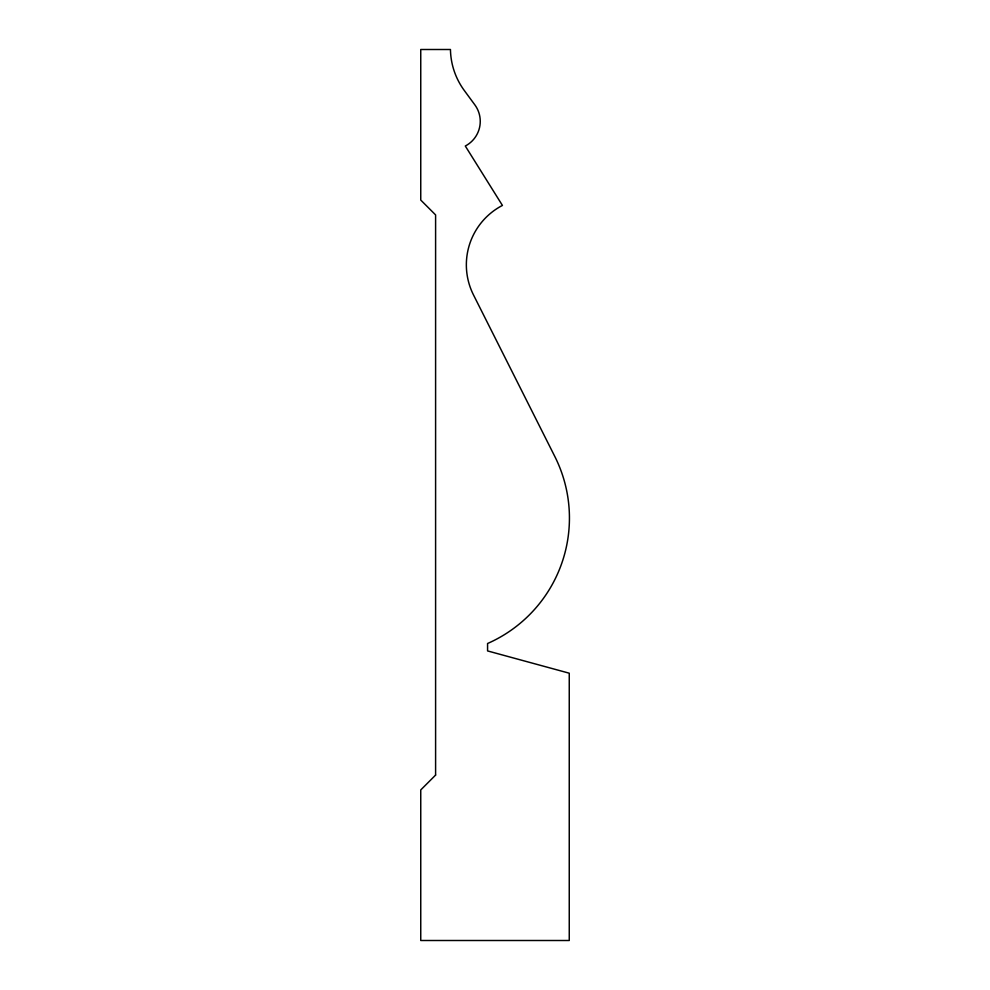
<?xml version="1.0" encoding="UTF-8"?>
<svg xmlns="http://www.w3.org/2000/svg" width="990" height="990" viewBox="0 0 990 990"><rect width="100%" height="100%" fill="white"/><g stroke="black" fill="none" stroke-linecap="round" stroke-linejoin="round"><path stroke-width="1.49" d="M435.6 775.083L420.75 789.933L420.75 940.5L569.25 940.5L569.25 673.2L487.575 650.925L487.575 643.5A137.016 137.016 0 0 0 554.808 456.477L473.505 294.958A66.974 66.974 0 0 1 502.425 205.425L465.3 146.025A27.844 27.844 0 0 0 474.854 104.866L464.273 90.461A71.292 71.292 0 0 1 450.45 49.5L420.75 49.5L420.75 200.067L435.6 214.917L435.6 775.083"/></g></svg>
